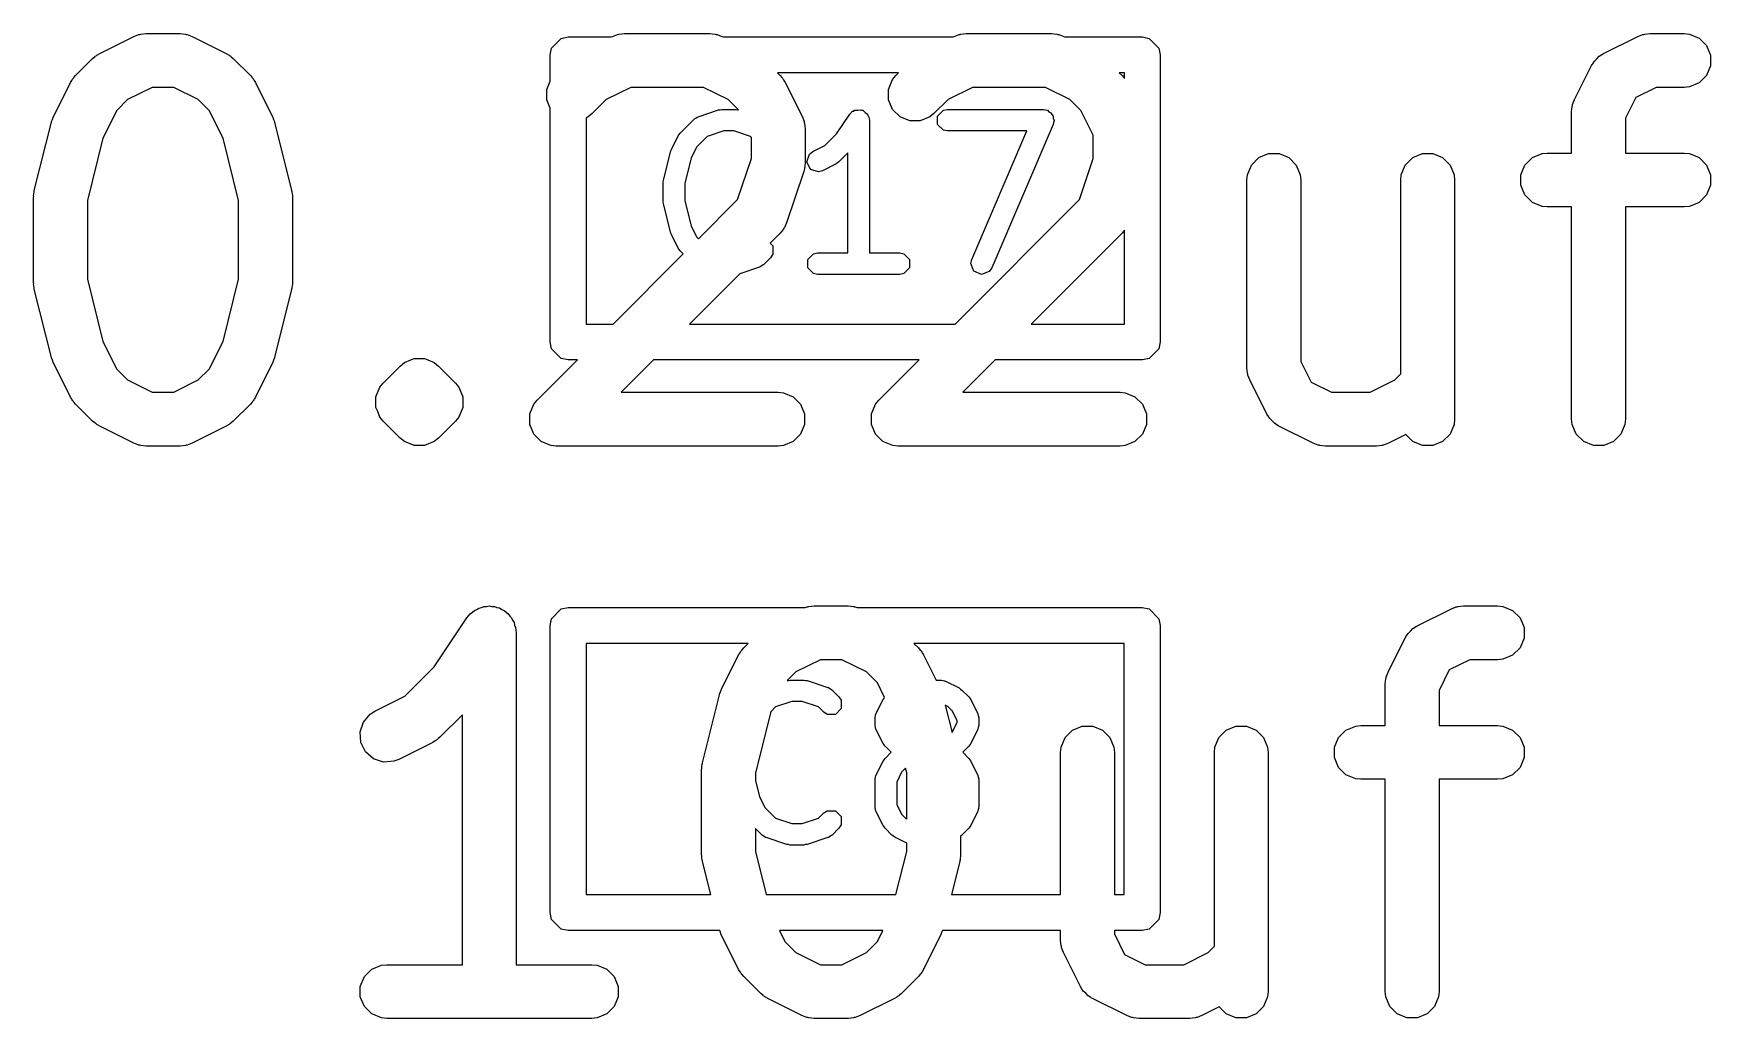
# Model space of a CAD drawing. Extents: x 2.08 to 4.63, y -4.92 to -2.81.
# Drawn here: x 3.4138 to 3.5977, y -4.3133 to -4.2052 of the extents above; entities that cross this region are included whole.
import ezdxf

# ---------------------------------------------------------------- set-up
doc = ezdxf.new("R2010")
doc.units = 0
doc.header["$MEASUREMENT"] = 0
doc.layers.add('BLACK', color=7, linetype='CONTINUOUS')

msp = doc.modelspace()

# ---------------------------------------------------------------- linework, layer by layer
at = {"layer": 'BLACK', "linetype": 'CONTINUOUS'}
for p, q in [((3.42105, -4.2074), (3.4248, -4.20552)), ((3.4248, -4.20552), (3.42534, -4.20532)), ((3.42534, -4.20532), (3.42545, -4.20531)), ((3.42545, -4.20531), (3.42555, -4.20527)), ((3.42555, -4.20527), (3.42612, -4.20521)), ((3.42612, -4.20521), (3.42987, -4.20521)), ((3.42987, -4.20521), (3.43045, -4.20527)), ((3.43045, -4.20527), (3.43055, -4.20531)), ((3.43055, -4.20531), (3.43065, -4.20532)), ((3.43065, -4.20532), (3.43119, -4.20552)), ((3.43119, -4.20552), (3.43494, -4.2074)), ((3.47047, -4.20756), (3.47062, -4.20681)), ((3.47062, -4.20681), (3.47169, -4.20574)), ((3.47169, -4.20574), (3.47244, -4.20559)), ((3.47244, -4.20559), (3.47716, -4.20559)), ((3.47716, -4.20559), (3.4773, -4.20552)), ((3.4773, -4.20552), (3.47784, -4.20532)), ((3.47784, -4.20532), (3.47794, -4.20531)), ((3.47794, -4.20531), (3.47804, -4.20527)), ((3.47804, -4.20527), (3.47862, -4.20521)), ((3.47862, -4.20521), (3.48799, -4.20521)), ((3.48799, -4.20521), (3.48857, -4.20527)), ((3.48857, -4.20527), (3.48866, -4.20531)), ((3.48866, -4.20531), (3.48877, -4.20532)), ((3.48877, -4.20532), (3.48931, -4.20552)), ((3.48931, -4.20552), (3.48945, -4.20559)), ((3.48945, -4.20559), (3.51465, -4.20559)), ((3.51465, -4.20559), (3.51479, -4.20552)), ((3.51479, -4.20552), (3.51533, -4.20532)), ((3.51533, -4.20532), (3.51544, -4.20531)), ((3.51544, -4.20531), (3.51553, -4.20527)), ((3.51553, -4.20527), (3.51611, -4.20521)), ((3.51611, -4.20521), (3.52548, -4.20521)), ((3.52548, -4.20521), (3.52606, -4.20527)), ((3.52606, -4.20527), (3.52616, -4.20531)), ((3.52616, -4.20531), (3.52626, -4.20532)), ((3.52626, -4.20532), (3.52681, -4.20552)), ((3.52681, -4.20552), (3.52694, -4.20559)), ((3.52694, -4.20559), (3.53543, -4.20559)), ((3.53543, -4.20559), (3.53619, -4.20574)), ((3.53619, -4.20574), (3.53725, -4.20681)), ((3.53725, -4.20681), (3.5374, -4.20756)), ((3.58603, -4.2074), (3.58978, -4.20552)), ((3.58978, -4.20552), (3.59032, -4.20532)), ((3.59032, -4.20532), (3.59043, -4.20531)), ((3.59043, -4.20531), (3.59053, -4.20527)), ((3.59053, -4.20527), (3.5911, -4.20521)), ((3.5911, -4.20521), (3.59485, -4.20521)), ((3.59485, -4.20521), (3.59543, -4.20527)), ((3.59543, -4.20527), (3.59649, -4.20571)), ((3.59649, -4.20571), (3.59731, -4.20652)), ((3.59731, -4.20652), (3.59775, -4.20759)), ((3.41841, -4.20983), (3.42028, -4.20795)), ((3.42028, -4.20795), (3.42051, -4.20777)), ((3.42051, -4.20777), (3.42056, -4.20771)), ((3.42056, -4.20771), (3.42065, -4.20765)), ((3.42065, -4.20765), (3.42073, -4.20758)), ((3.42073, -4.20758), (3.4208, -4.20755)), ((3.4208, -4.20755), (3.42105, -4.2074)), ((3.43494, -4.2074), (3.43519, -4.20755)), ((3.43519, -4.20755), (3.43526, -4.20758)), ((3.43526, -4.20758), (3.43534, -4.20765)), ((3.43534, -4.20765), (3.43543, -4.20771)), ((3.43543, -4.20771), (3.43548, -4.20777)), ((3.43548, -4.20777), (3.43571, -4.20795)), ((3.43571, -4.20795), (3.43758, -4.20983)), ((3.47047, -4.21043), (3.47047, -4.20756)), ((3.5374, -4.20756), (3.5374, -4.23906)), ((3.58284, -4.21247), (3.58471, -4.20872)), ((3.58471, -4.20872), (3.58477, -4.20862)), ((3.58477, -4.20862), (3.58479, -4.20858)), ((3.58479, -4.20858), (3.58484, -4.20852)), ((3.58484, -4.20852), (3.58502, -4.20823)), ((3.58502, -4.20823), (3.5853, -4.20799)), ((3.5853, -4.20799), (3.58554, -4.20771)), ((3.58554, -4.20771), (3.58583, -4.20752)), ((3.58583, -4.20752), (3.58589, -4.20747)), ((3.58589, -4.20747), (3.58594, -4.20746)), ((3.58594, -4.20746), (3.58603, -4.2074)), ((3.59775, -4.20874), (3.59731, -4.2098)), ((3.59775, -4.20759), (3.59775, -4.20874)), ((3.41598, -4.21434), (3.41786, -4.21059)), ((3.41786, -4.21059), (3.41801, -4.21035)), ((3.41801, -4.21035), (3.41804, -4.21027)), ((3.41804, -4.21027), (3.41811, -4.21019)), ((3.41811, -4.21019), (3.41817, -4.2101)), ((3.41817, -4.2101), (3.41822, -4.21005)), ((3.41822, -4.21005), (3.41841, -4.20983)), ((3.43758, -4.20983), (3.43777, -4.21005)), ((3.43777, -4.21005), (3.43783, -4.2101)), ((3.43783, -4.2101), (3.43788, -4.21019)), ((3.43788, -4.21019), (3.43795, -4.21027)), ((3.43795, -4.21027), (3.43798, -4.21035)), ((3.43798, -4.21035), (3.43814, -4.21059)), ((3.43814, -4.21059), (3.44001, -4.21434)), ((3.4701, -4.21134), (3.47047, -4.21043)), ((3.49541, -4.20953), (3.4957, -4.20983)), ((3.50869, -4.20953), (3.49541, -4.20953)), ((3.4957, -4.20983), (3.49589, -4.21005)), ((3.49589, -4.21005), (3.49595, -4.2101)), ((3.49595, -4.2101), (3.496, -4.21019)), ((3.496, -4.21019), (3.49607, -4.21027)), ((3.49607, -4.21027), (3.4961, -4.21035)), ((3.4961, -4.21035), (3.49625, -4.21059)), ((3.49625, -4.21059), (3.49813, -4.21434)), ((3.50759, -4.21134), (3.50803, -4.21027)), ((3.50803, -4.21027), (3.5084, -4.20983)), ((3.5084, -4.20983), (3.50869, -4.20953)), ((3.5329, -4.20953), (3.5332, -4.20983)), ((3.53346, -4.20953), (3.5329, -4.20953)), ((3.5332, -4.20983), (3.53338, -4.21005)), ((3.53338, -4.21005), (3.53344, -4.2101)), ((3.53344, -4.2101), (3.53346, -4.21014)), ((3.53346, -4.21014), (3.53346, -4.20953)), ((3.59649, -4.21062), (3.59543, -4.21106)), ((3.59731, -4.2098), (3.59649, -4.21062)), ((3.42412, -4.21247), (3.42292, -4.21366)), ((3.42682, -4.21112), (3.42412, -4.21247)), ((3.42917, -4.21112), (3.42682, -4.21112)), ((3.43187, -4.21247), (3.42917, -4.21112)), ((3.43307, -4.21366), (3.43187, -4.21247)), ((3.4701, -4.21249), (3.4701, -4.21134)), ((3.47662, -4.21247), (3.47508, -4.214)), ((3.47931, -4.21112), (3.47662, -4.21247)), ((3.48729, -4.21112), (3.47931, -4.21112)), ((3.48999, -4.21247), (3.48729, -4.21112)), ((3.49112, -4.21359), (3.48999, -4.21247)), ((3.50759, -4.21249), (3.50759, -4.21134)), ((3.51411, -4.21247), (3.51257, -4.214)), ((3.51681, -4.21112), (3.51411, -4.21247)), ((3.52479, -4.21112), (3.51681, -4.21112)), ((3.52749, -4.21247), (3.52479, -4.21112)), ((3.52868, -4.21366), (3.52749, -4.21247)), ((3.58263, -4.21301), (3.58284, -4.21247)), ((3.58955, -4.21224), (3.58843, -4.21449)), ((3.5918, -4.21112), (3.58955, -4.21224)), ((3.59485, -4.21112), (3.5918, -4.21112)), ((3.59543, -4.21106), (3.59485, -4.21112)), ((3.42292, -4.21366), (3.42141, -4.21669)), ((3.43458, -4.21669), (3.43307, -4.21366)), ((3.47047, -4.2134), (3.4701, -4.21249)), ((3.47047, -4.23906), (3.47047, -4.2134)), ((3.47508, -4.214), (3.47463, -4.21437)), ((3.48669, -4.21435), (3.48894, -4.2136)), ((3.48894, -4.2136), (3.48913, -4.21358)), ((3.48913, -4.21358), (3.48931, -4.21354)), ((3.48931, -4.21354), (3.49081, -4.21354)), ((3.49081, -4.21354), (3.491, -4.21358)), ((3.491, -4.21358), (3.49112, -4.21359)), ((3.50189, -4.21622), (3.50333, -4.21407)), ((3.50333, -4.21407), (3.50365, -4.21374)), ((3.50365, -4.21374), (3.50377, -4.21372)), ((3.50377, -4.21372), (3.50386, -4.21363)), ((3.50386, -4.21363), (3.5042, -4.21363)), ((3.5042, -4.21363), (3.50454, -4.21357)), ((3.50454, -4.21357), (3.50464, -4.21363)), ((3.50464, -4.21363), (3.50476, -4.21363)), ((3.50476, -4.21363), (3.50501, -4.21388)), ((3.50501, -4.21388), (3.50529, -4.21407)), ((3.50529, -4.21407), (3.50532, -4.21419)), ((3.50532, -4.21419), (3.5054, -4.21427)), ((3.5054, -4.21427), (3.50549, -4.21472)), ((3.50803, -4.21355), (3.50759, -4.21249)), ((3.50885, -4.21437), (3.50803, -4.21355)), ((3.51257, -4.214), (3.51213, -4.21437)), ((3.51297, -4.21427), (3.51361, -4.21363)), ((3.51297, -4.21518), (3.51297, -4.21427)), ((3.51361, -4.21363), (3.51406, -4.21354)), ((3.51406, -4.21354), (3.52456, -4.21354)), ((3.52456, -4.21354), (3.52457, -4.21354)), ((3.52457, -4.21354), (3.52457, -4.21354)), ((3.52457, -4.21354), (3.52459, -4.21355)), ((3.52459, -4.21355), (3.52501, -4.21363)), ((3.52501, -4.21363), (3.52518, -4.2138)), ((3.52518, -4.2138), (3.5254, -4.2139)), ((3.5254, -4.2139), (3.52549, -4.21411)), ((3.52549, -4.21411), (3.52565, -4.21427)), ((3.52565, -4.21427), (3.52565, -4.21451)), ((3.53003, -4.21636), (3.52868, -4.21366)), ((3.58252, -4.21379), (3.58258, -4.21321)), ((3.58252, -4.21833), (3.58252, -4.21379)), ((3.58258, -4.21321), (3.58262, -4.21311)), ((3.58262, -4.21311), (3.58263, -4.21301)), ((3.41388, -4.22245), (3.41576, -4.21495)), ((3.41576, -4.21495), (3.41577, -4.2149)), ((3.41577, -4.2149), (3.41578, -4.21488)), ((3.41578, -4.21488), (3.41587, -4.21464)), ((3.41587, -4.21464), (3.41595, -4.2144)), ((3.41595, -4.2144), (3.41597, -4.21438)), ((3.41597, -4.21438), (3.41598, -4.21434)), ((3.44001, -4.21434), (3.44003, -4.21438)), ((3.44003, -4.21438), (3.44004, -4.2144)), ((3.44004, -4.2144), (3.44013, -4.21464)), ((3.44013, -4.21464), (3.44022, -4.21488)), ((3.44022, -4.21488), (3.44022, -4.2149)), ((3.44022, -4.2149), (3.44024, -4.21495)), ((3.44024, -4.21495), (3.44211, -4.22245)), ((3.47463, -4.21437), (3.47441, -4.21446)), ((3.47441, -4.21446), (3.47441, -4.23709)), ((3.48462, -4.2163), (3.48473, -4.21614)), ((3.48473, -4.21614), (3.48623, -4.21464)), ((3.48623, -4.21464), (3.48628, -4.21461)), ((3.48628, -4.21461), (3.48629, -4.21458)), ((3.48629, -4.21458), (3.48645, -4.21449)), ((3.48645, -4.21449), (3.48661, -4.21438)), ((3.48661, -4.21438), (3.48664, -4.21438)), ((3.48664, -4.21438), (3.48669, -4.21435)), ((3.48951, -4.2159), (3.4877, -4.21651)), ((3.49062, -4.2159), (3.48951, -4.2159)), ((3.49243, -4.21651), (3.49062, -4.2159)), ((3.49813, -4.21434), (3.49834, -4.21488)), ((3.49834, -4.21488), (3.49834, -4.21499)), ((3.49834, -4.21499), (3.49838, -4.21509)), ((3.49838, -4.21509), (3.49844, -4.21566)), ((3.49844, -4.21566), (3.49844, -4.21941)), ((3.50549, -4.21472), (3.50549, -4.22929)), ((3.50991, -4.21481), (3.50885, -4.21437)), ((3.51106, -4.21481), (3.50991, -4.21481)), ((3.51213, -4.21437), (3.51106, -4.21481)), ((3.51361, -4.21581), (3.51297, -4.21518)), ((3.51406, -4.2159), (3.51361, -4.21581)), ((3.52277, -4.2159), (3.51406, -4.2159)), ((3.51672, -4.23001), (3.52277, -4.2159)), ((3.52564, -4.21519), (3.5189, -4.23094)), ((3.52565, -4.21518), (3.52564, -4.21519)), ((3.52565, -4.21451), (3.52574, -4.21474)), ((3.52574, -4.21474), (3.52565, -4.21516)), ((3.52565, -4.21516), (3.52565, -4.21518)), ((3.52565, -4.21518), (3.52565, -4.21518)), ((3.58843, -4.21449), (3.58843, -4.21833)), ((3.42141, -4.21669), (3.4197, -4.22353)), ((3.43629, -4.22353), (3.43458, -4.21669)), ((3.48372, -4.21807), (3.48376, -4.21795)), ((3.48376, -4.21795), (3.48451, -4.21645)), ((3.48451, -4.21645), (3.48462, -4.2163)), ((3.48653, -4.21767), (3.48593, -4.21889)), ((3.4877, -4.21651), (3.48653, -4.21767)), ((3.49254, -4.21662), (3.49243, -4.21651)), ((3.49254, -4.21893), (3.49254, -4.21662)), ((3.49928, -4.21817), (3.50061, -4.2175)), ((3.50061, -4.2175), (3.50189, -4.21622)), ((3.53003, -4.21893), (3.53003, -4.21636)), ((3.48292, -4.22119), (3.48367, -4.21819)), ((3.48367, -4.21819), (3.48372, -4.21807)), ((3.48593, -4.21889), (3.48525, -4.22162)), ((3.49103, -4.22344), (3.49254, -4.21893)), ((3.49842, -4.21978), (3.49839, -4.21988)), ((3.49844, -4.21941), (3.49841, -4.2197)), ((3.49841, -4.2197), (3.49842, -4.21978)), ((3.49863, -4.21931), (3.49892, -4.21845)), ((3.49904, -4.22012), (3.49863, -4.21931)), ((3.49892, -4.21845), (3.49928, -4.21817)), ((3.50184, -4.21953), (3.50034, -4.22028)), ((3.50199, -4.21941), (3.50184, -4.21953)), ((3.50215, -4.21931), (3.50199, -4.21941)), ((3.50313, -4.21832), (3.50215, -4.21931)), ((3.50313, -4.22929), (3.50313, -4.21832)), ((3.52853, -4.22344), (3.53003, -4.21893)), ((3.54696, -4.22071), (3.5474, -4.21965)), ((3.5474, -4.21965), (3.54822, -4.21883)), ((3.54822, -4.21883), (3.54928, -4.21839)), ((3.54928, -4.21839), (3.55043, -4.21839)), ((3.55043, -4.21839), (3.5515, -4.21883)), ((3.5515, -4.21883), (3.55231, -4.21965)), ((3.55231, -4.21965), (3.55275, -4.22071)), ((3.56383, -4.22071), (3.56427, -4.21965)), ((3.56427, -4.21965), (3.56509, -4.21883)), ((3.56509, -4.21883), (3.56615, -4.21839)), ((3.56615, -4.21839), (3.56731, -4.21839)), ((3.56731, -4.21839), (3.56837, -4.21883)), ((3.56837, -4.21883), (3.56918, -4.21965)), ((3.56918, -4.21965), (3.56963, -4.22071)), ((3.57696, -4.22071), (3.5774, -4.21965)), ((3.5774, -4.21965), (3.57821, -4.21883)), ((3.57821, -4.21883), (3.57928, -4.21839)), ((3.57928, -4.21839), (3.57985, -4.21833)), ((3.57985, -4.21833), (3.58252, -4.21833)), ((3.58843, -4.21833), (3.59485, -4.21833)), ((3.59485, -4.21833), (3.59543, -4.21839)), ((3.59543, -4.21839), (3.59649, -4.21883)), ((3.59649, -4.21883), (3.59731, -4.21965)), ((3.59731, -4.21965), (3.59775, -4.22071)), ((3.48288, -4.22147), (3.48291, -4.22133)), ((3.48288, -4.22372), (3.48288, -4.22147)), ((3.48291, -4.22133), (3.48292, -4.22119)), ((3.48525, -4.22162), (3.48525, -4.22358)), ((3.49829, -4.22035), (3.49641, -4.22597)), ((3.49835, -4.22006), (3.49829, -4.22035)), ((3.49838, -4.21999), (3.49835, -4.22006)), ((3.49839, -4.21988), (3.49838, -4.21999)), ((3.4999, -4.2204), (3.49904, -4.22012)), ((3.50034, -4.22028), (3.4999, -4.2204)), ((3.5469, -4.22129), (3.54696, -4.22071)), ((3.5469, -4.24191), (3.5469, -4.22129)), ((3.55275, -4.22071), (3.55281, -4.22129)), ((3.55281, -4.22129), (3.55281, -4.24121)), ((3.56378, -4.22129), (3.56383, -4.22071)), ((3.56378, -4.24256), (3.56378, -4.22129)), ((3.56963, -4.22071), (3.56968, -4.22129)), ((3.56968, -4.22129), (3.56968, -4.24753)), ((3.57696, -4.22186), (3.57696, -4.22071)), ((3.59775, -4.22071), (3.59775, -4.22186)), ((3.4138, -4.22302), (3.41383, -4.2228)), ((3.41381, -4.22306), (3.4138, -4.22302)), ((3.4138, -4.22316), (3.41381, -4.22306)), ((3.4138, -4.23254), (3.4138, -4.22316)), ((3.41383, -4.2228), (3.41385, -4.22259)), ((3.41385, -4.22259), (3.41387, -4.22255)), ((3.41387, -4.22255), (3.41388, -4.22245)), ((3.4197, -4.22353), (3.4197, -4.23217)), ((3.43629, -4.23217), (3.43629, -4.22353)), ((3.44211, -4.22245), (3.44212, -4.22255)), ((3.44212, -4.22255), (3.44214, -4.22259)), ((3.44214, -4.22259), (3.44216, -4.2228)), ((3.44216, -4.2228), (3.44219, -4.22302)), ((3.44219, -4.22302), (3.44219, -4.22306)), ((3.44219, -4.22306), (3.4422, -4.22316)), ((3.4422, -4.22316), (3.4422, -4.23254)), ((3.48674, -4.22773), (3.49103, -4.22344)), ((3.51488, -4.23709), (3.52853, -4.22344)), ((3.5774, -4.22293), (3.57696, -4.22186)), ((3.57821, -4.22374), (3.5774, -4.22293)), ((3.59731, -4.22293), (3.59649, -4.22374)), ((3.59775, -4.22186), (3.59731, -4.22293)), ((3.48291, -4.22386), (3.48288, -4.22372)), ((3.48292, -4.22401), (3.48291, -4.22386)), ((3.48367, -4.22701), (3.48292, -4.22401)), ((3.48525, -4.22358), (3.48593, -4.22631)), ((3.57928, -4.22418), (3.57821, -4.22374)), ((3.57985, -4.22424), (3.57928, -4.22418)), ((3.58252, -4.22424), (3.57985, -4.22424)), ((3.58252, -4.24753), (3.58252, -4.22424)), ((3.59485, -4.22424), (3.58843, -4.22424)), ((3.58843, -4.22424), (3.58843, -4.24753)), ((3.59543, -4.22418), (3.59485, -4.22424)), ((3.59649, -4.22374), (3.59543, -4.22418)), ((3.48372, -4.22713), (3.48367, -4.22701)), ((3.48376, -4.22725), (3.48372, -4.22713)), ((3.48593, -4.22631), (3.48653, -4.22752)), ((3.4957, -4.22712), (3.49461, -4.22822)), ((3.49607, -4.22668), (3.4957, -4.22712)), ((3.49611, -4.22658), (3.49607, -4.22668)), ((3.49618, -4.2265), (3.49611, -4.22658)), ((3.49641, -4.22597), (3.49618, -4.2265)), ((3.5332, -4.22712), (3.52323, -4.23709)), ((3.53346, -4.2268), (3.5332, -4.22712)), ((3.53346, -4.23709), (3.53346, -4.2268)), ((3.48451, -4.22875), (3.48376, -4.22725)), ((3.48462, -4.2289), (3.48451, -4.22875)), ((3.48473, -4.22906), (3.48462, -4.2289)), ((3.48653, -4.22752), (3.48674, -4.22773)), ((3.49461, -4.22822), (3.4949, -4.22852)), ((3.4949, -4.22852), (3.4949, -4.22942)), ((3.47739, -4.23709), (3.48507, -4.2294)), ((3.48507, -4.2294), (3.48473, -4.22906)), ((3.49344, -4.23084), (3.49126, -4.23157)), ((3.49349, -4.23081), (3.49344, -4.23084)), ((3.49352, -4.23081), (3.49349, -4.23081)), ((3.49367, -4.23071), (3.49352, -4.23081)), ((3.49384, -4.23061), (3.49367, -4.23071)), ((3.49385, -4.23059), (3.49384, -4.23061)), ((3.4939, -4.23056), (3.49385, -4.23059)), ((3.49465, -4.22981), (3.4939, -4.23056)), ((3.4949, -4.22942), (3.49465, -4.22981)), ((3.49872, -4.23002), (3.49936, -4.22938)), ((3.49872, -4.23092), (3.49872, -4.23002)), ((3.49936, -4.22938), (3.49981, -4.22929)), ((3.49981, -4.22929), (3.50313, -4.22929)), ((3.50549, -4.22929), (3.50881, -4.22929)), ((3.50881, -4.22929), (3.50926, -4.22938)), ((3.50926, -4.22938), (3.5099, -4.23002)), ((3.5099, -4.23002), (3.5099, -4.23092)), ((3.51663, -4.23046), (3.51672, -4.23001)), ((3.51696, -4.2313), (3.51663, -4.23046)), ((3.41381, -4.23264), (3.4138, -4.23254)), ((3.4138, -4.23268), (3.41381, -4.23264)), ((3.41383, -4.23289), (3.4138, -4.23268)), ((3.4197, -4.23217), (3.42141, -4.239)), ((3.43458, -4.239), (3.43629, -4.23217)), ((3.44219, -4.23268), (3.44216, -4.23289)), ((3.4422, -4.23254), (3.44219, -4.23264)), ((3.44219, -4.23264), (3.44219, -4.23268)), ((3.49126, -4.23157), (3.48574, -4.23709)), ((3.49936, -4.23156), (3.49872, -4.23092)), ((3.49981, -4.23165), (3.49936, -4.23156)), ((3.50881, -4.23165), (3.49981, -4.23165)), ((3.50926, -4.23156), (3.50881, -4.23165)), ((3.5099, -4.23092), (3.50926, -4.23156)), ((3.5178, -4.23165), (3.51696, -4.2313)), ((3.51864, -4.23132), (3.5178, -4.23165)), ((3.5189, -4.23094), (3.51864, -4.23132)), ((3.41385, -4.23311), (3.41383, -4.23289)), ((3.41387, -4.23315), (3.41385, -4.23311)), ((3.41388, -4.23325), (3.41387, -4.23315)), ((3.41576, -4.24075), (3.41388, -4.23325)), ((3.44211, -4.23325), (3.44024, -4.24075)), ((3.44212, -4.23315), (3.44211, -4.23325)), ((3.44214, -4.23311), (3.44212, -4.23315)), ((3.44216, -4.23289), (3.44214, -4.23311)), ((3.47441, -4.23709), (3.47739, -4.23709)), ((3.48574, -4.23709), (3.51488, -4.23709)), ((3.52323, -4.23709), (3.53346, -4.23709)), ((3.42141, -4.239), (3.42292, -4.24204)), ((3.43307, -4.24204), (3.43458, -4.239)), ((3.47062, -4.23981), (3.47047, -4.23906)), ((3.47169, -4.24088), (3.47062, -4.23981)), ((3.53725, -4.23981), (3.53619, -4.24088)), ((3.5374, -4.23906), (3.53725, -4.23981)), ((3.41577, -4.24079), (3.41576, -4.24075)), ((3.41578, -4.24081), (3.41577, -4.24079)), ((3.41587, -4.24105), (3.41578, -4.24081)), ((3.41595, -4.2413), (3.41587, -4.24105)), ((3.41597, -4.24131), (3.41595, -4.2413)), ((3.41598, -4.24136), (3.41597, -4.24131)), ((3.41786, -4.24511), (3.41598, -4.24136)), ((3.44001, -4.24136), (3.43814, -4.24511)), ((3.44003, -4.24131), (3.44001, -4.24136)), ((3.44004, -4.2413), (3.44003, -4.24131)), ((3.44013, -4.24105), (3.44004, -4.2413)), ((3.44022, -4.24081), (3.44013, -4.24105)), ((3.44024, -4.24075), (3.44022, -4.24079)), ((3.44022, -4.24079), (3.44022, -4.24081)), ((3.45216, -4.24357), (3.45403, -4.2417)), ((3.45403, -4.2417), (3.45448, -4.24133)), ((3.45448, -4.24133), (3.4552, -4.24103)), ((3.45448, -4.24133), (3.45448, -4.24133)), ((3.4552, -4.24103), (3.45554, -4.24089)), ((3.45554, -4.24089), (3.45669, -4.24089)), ((3.45669, -4.24089), (3.45669, -4.24089)), ((3.45669, -4.24089), (3.45704, -4.24103)), ((3.45704, -4.24103), (3.45776, -4.24133)), ((3.45776, -4.24133), (3.45776, -4.24133)), ((3.45776, -4.24133), (3.45821, -4.2417)), ((3.45821, -4.2417), (3.46008, -4.24357)), ((3.46903, -4.24545), (3.47345, -4.24103)), ((3.47244, -4.24103), (3.47169, -4.24088)), ((3.47345, -4.24103), (3.47244, -4.24103)), ((3.4818, -4.24103), (3.47825, -4.24458)), ((3.51094, -4.24103), (3.4818, -4.24103)), ((3.50652, -4.24545), (3.51094, -4.24103)), ((3.5193, -4.24103), (3.51574, -4.24458)), ((3.53543, -4.24103), (3.5193, -4.24103)), ((3.53619, -4.24088), (3.53543, -4.24103)), ((3.54696, -4.24249), (3.5469, -4.24191)), ((3.55281, -4.24121), (3.55393, -4.24346)), ((3.42292, -4.24204), (3.42412, -4.24323)), ((3.42412, -4.24323), (3.42682, -4.24458)), ((3.42917, -4.24458), (3.43187, -4.24323)), ((3.43187, -4.24323), (3.43307, -4.24204)), ((3.45179, -4.24402), (3.45216, -4.24357)), ((3.46008, -4.24357), (3.46045, -4.24402)), ((3.547, -4.24258), (3.54696, -4.24249)), ((3.54701, -4.24269), (3.547, -4.24258)), ((3.54722, -4.24323), (3.54701, -4.24269)), ((3.54909, -4.24698), (3.54722, -4.24323)), ((3.55393, -4.24346), (3.55618, -4.24458)), ((3.56041, -4.24458), (3.56311, -4.24323)), ((3.56311, -4.24323), (3.56378, -4.24256)), ((3.41801, -4.24535), (3.41786, -4.24511)), ((3.41804, -4.24542), (3.41801, -4.24535)), ((3.41811, -4.24551), (3.41804, -4.24542)), ((3.41817, -4.24559), (3.41811, -4.24551)), ((3.41822, -4.24565), (3.41817, -4.24559)), ((3.42682, -4.24458), (3.42917, -4.24458)), ((3.43783, -4.24559), (3.43777, -4.24565)), ((3.43788, -4.24551), (3.43783, -4.24559)), ((3.43795, -4.24542), (3.43788, -4.24551)), ((3.43798, -4.24535), (3.43795, -4.24542)), ((3.43814, -4.24511), (3.43798, -4.24535)), ((3.45135, -4.24508), (3.45179, -4.24402)), ((3.45135, -4.24624), (3.45135, -4.24508)), ((3.46045, -4.24402), (3.46089, -4.24508)), ((3.46089, -4.24508), (3.46089, -4.24508)), ((3.46089, -4.24508), (3.46089, -4.24624)), ((3.46866, -4.24589), (3.46903, -4.24545)), ((3.47825, -4.24458), (3.49549, -4.24458)), ((3.49549, -4.24458), (3.49606, -4.24464)), ((3.49606, -4.24464), (3.49713, -4.24508)), ((3.49713, -4.24508), (3.49794, -4.24589)), ((3.50616, -4.24589), (3.50652, -4.24545)), ((3.51574, -4.24458), (3.53298, -4.24458)), ((3.53298, -4.24458), (3.53356, -4.24464)), ((3.53356, -4.24464), (3.53462, -4.24508)), ((3.53462, -4.24508), (3.53544, -4.24589)), ((3.55618, -4.24458), (3.56041, -4.24458)), ((3.41841, -4.24587), (3.41822, -4.24565)), ((3.42028, -4.24775), (3.41841, -4.24587)), ((3.43758, -4.24587), (3.43571, -4.24775)), ((3.43777, -4.24565), (3.43758, -4.24587)), ((3.45155, -4.24671), (3.45135, -4.24624)), ((3.45179, -4.2473), (3.45155, -4.24671)), ((3.45216, -4.24775), (3.45179, -4.2473)), ((3.46045, -4.2473), (3.46008, -4.24775)), ((3.46089, -4.24624), (3.46045, -4.2473)), ((3.46822, -4.24696), (3.46866, -4.24589)), ((3.46822, -4.24811), (3.46822, -4.24696)), ((3.49794, -4.24589), (3.49838, -4.24696)), ((3.49838, -4.24696), (3.49838, -4.24811)), ((3.50572, -4.24696), (3.50616, -4.24589)), ((3.50572, -4.24811), (3.50572, -4.24696)), ((3.53544, -4.24589), (3.53588, -4.24696)), ((3.53588, -4.24696), (3.53588, -4.24811)), ((3.54915, -4.24708), (3.54909, -4.24698)), ((3.54917, -4.24712), (3.54915, -4.24708)), ((3.54922, -4.24718), (3.54917, -4.24712)), ((3.5494, -4.24747), (3.54922, -4.24718)), ((3.42051, -4.24793), (3.42028, -4.24775)), ((3.42056, -4.24799), (3.42051, -4.24793)), ((3.42065, -4.24805), (3.42056, -4.24799)), ((3.42073, -4.24811), (3.42065, -4.24805)), ((3.4208, -4.24814), (3.42073, -4.24811)), ((3.42105, -4.2483), (3.4208, -4.24814)), ((3.4248, -4.25018), (3.42105, -4.2483)), ((3.43494, -4.2483), (3.43119, -4.25018)), ((3.43519, -4.24814), (3.43494, -4.2483)), ((3.43526, -4.24811), (3.43519, -4.24814)), ((3.43534, -4.24805), (3.43526, -4.24811)), ((3.43543, -4.24799), (3.43534, -4.24805)), ((3.43548, -4.24793), (3.43543, -4.24799)), ((3.43571, -4.24775), (3.43548, -4.24793)), ((3.45403, -4.24962), (3.45216, -4.24775)), ((3.46008, -4.24775), (3.45821, -4.24962)), ((3.46866, -4.24917), (3.46822, -4.24811)), ((3.46948, -4.24999), (3.46866, -4.24917)), ((3.49794, -4.24917), (3.49713, -4.24999)), ((3.49838, -4.24811), (3.49794, -4.24917)), ((3.50616, -4.24917), (3.50572, -4.24811)), ((3.50697, -4.24999), (3.50616, -4.24917)), ((3.53544, -4.24917), (3.53462, -4.24999)), ((3.53588, -4.24811), (3.53544, -4.24917)), ((3.54968, -4.24771), (3.5494, -4.24747)), ((3.54992, -4.24799), (3.54968, -4.24771)), ((3.55021, -4.24818), (3.54992, -4.24799)), ((3.55027, -4.24822), (3.55021, -4.24818)), ((3.55031, -4.24824), (3.55027, -4.24822)), ((3.55041, -4.2483), (3.55031, -4.24824)), ((3.55416, -4.25018), (3.55041, -4.2483)), ((3.56433, -4.24923), (3.56243, -4.25018)), ((3.56509, -4.24999), (3.56433, -4.24923)), ((3.56918, -4.24917), (3.56837, -4.24999)), ((3.56963, -4.24811), (3.56918, -4.24917)), ((3.56968, -4.24753), (3.56963, -4.24811)), ((3.58258, -4.24811), (3.58252, -4.24753)), ((3.58302, -4.24917), (3.58258, -4.24811)), ((3.58384, -4.24999), (3.58302, -4.24917)), ((3.58793, -4.24917), (3.58712, -4.24999)), ((3.58837, -4.24811), (3.58793, -4.24917)), ((3.58843, -4.24753), (3.58837, -4.24811)), ((3.42534, -4.25038), (3.4248, -4.25018)), ((3.42545, -4.25039), (3.42534, -4.25038)), ((3.42555, -4.25043), (3.42545, -4.25039)), ((3.42612, -4.25049), (3.42555, -4.25043)), ((3.42987, -4.25049), (3.42612, -4.25049)), ((3.43045, -4.25043), (3.42987, -4.25049)), ((3.43055, -4.25039), (3.43045, -4.25043)), ((3.43065, -4.25038), (3.43055, -4.25039)), ((3.43119, -4.25018), (3.43065, -4.25038)), ((3.45448, -4.24999), (3.45403, -4.24962)), ((3.45554, -4.25043), (3.45448, -4.24999)), ((3.45669, -4.25043), (3.45554, -4.25043)), ((3.45554, -4.25043), (3.45554, -4.25043)), ((3.45776, -4.24999), (3.45669, -4.25043)), ((3.45669, -4.25043), (3.45669, -4.25043)), ((3.45821, -4.24962), (3.45776, -4.24999)), ((3.47054, -4.25043), (3.46948, -4.24999)), ((3.47112, -4.25049), (3.47054, -4.25043)), ((3.49549, -4.25049), (3.47112, -4.25049)), ((3.49606, -4.25043), (3.49549, -4.25049)), ((3.49713, -4.24999), (3.49606, -4.25043)), ((3.50804, -4.25043), (3.50697, -4.24999)), ((3.50861, -4.25049), (3.50804, -4.25043)), ((3.53298, -4.25049), (3.50861, -4.25049)), ((3.53356, -4.25043), (3.53298, -4.25049)), ((3.53462, -4.24999), (3.53356, -4.25043)), ((3.5547, -4.25038), (3.55416, -4.25018)), ((3.55481, -4.25039), (3.5547, -4.25038)), ((3.5549, -4.25043), (3.55481, -4.25039)), ((3.55548, -4.25049), (3.5549, -4.25043)), ((3.56111, -4.25049), (3.55548, -4.25049)), ((3.56168, -4.25043), (3.56111, -4.25049)), ((3.56178, -4.25039), (3.56168, -4.25043)), ((3.56189, -4.25038), (3.56178, -4.25039)), ((3.56243, -4.25018), (3.56189, -4.25038)), ((3.56615, -4.25043), (3.56509, -4.24999)), ((3.56731, -4.25043), (3.56615, -4.25043)), ((3.56837, -4.24999), (3.56731, -4.25043)), ((3.5849, -4.25043), (3.58384, -4.24999)), ((3.58605, -4.25043), (3.5849, -4.25043)), ((3.58712, -4.24999), (3.58605, -4.25043)), ((3.45774, -4.27473), (3.46133, -4.26934)), ((3.46133, -4.26934), (3.46133, -4.26934)), ((3.46133, -4.26934), (3.46133, -4.26934)), ((3.46133, -4.26934), (3.46134, -4.26934)), ((3.46134, -4.26934), (3.4617, -4.2689)), ((3.4617, -4.2689), (3.46194, -4.26873)), ((3.46194, -4.26873), (3.46215, -4.26853)), ((3.46215, -4.26853), (3.46242, -4.26842)), ((3.46242, -4.26842), (3.46266, -4.26826)), ((3.46266, -4.26826), (3.46294, -4.2682)), ((3.46294, -4.2682), (3.46321, -4.26809)), ((3.46321, -4.26809), (3.4635, -4.26809)), ((3.4635, -4.26809), (3.46379, -4.26803)), ((3.46379, -4.26803), (3.46407, -4.26809)), ((3.46407, -4.26809), (3.46436, -4.26809)), ((3.46436, -4.26809), (3.46463, -4.2682)), ((3.46463, -4.2682), (3.46492, -4.26825)), ((3.46492, -4.26825), (3.46516, -4.26842)), ((3.46516, -4.26842), (3.46543, -4.26853)), ((3.46543, -4.26853), (3.46563, -4.26873)), ((3.46563, -4.26873), (3.46587, -4.26889)), ((3.46587, -4.26889), (3.46604, -4.26914)), ((3.46604, -4.26914), (3.46624, -4.26934)), ((3.46624, -4.26934), (3.46635, -4.26961)), ((3.47046, -4.27018), (3.47061, -4.26943)), ((3.47061, -4.26943), (3.47168, -4.26836)), ((3.47168, -4.26836), (3.47243, -4.26821)), ((3.47243, -4.26821), (3.49843, -4.26821)), ((3.49843, -4.26821), (3.49863, -4.26813)), ((3.49863, -4.26813), (3.49874, -4.26813)), ((3.49874, -4.26813), (3.49883, -4.26809)), ((3.49883, -4.26809), (3.49941, -4.26803)), ((3.49941, -4.26803), (3.50316, -4.26803)), ((3.50316, -4.26803), (3.50374, -4.26809)), ((3.50374, -4.26809), (3.50383, -4.26813)), ((3.50383, -4.26813), (3.50394, -4.26813)), ((3.50394, -4.26813), (3.50414, -4.26821)), ((3.50414, -4.26821), (3.53542, -4.26821)), ((3.53542, -4.26821), (3.53617, -4.26836)), ((3.53617, -4.26836), (3.53724, -4.26943)), ((3.53724, -4.26943), (3.53739, -4.27018)), ((3.56558, -4.27022), (3.56933, -4.26834)), ((3.56933, -4.26834), (3.56987, -4.26813)), ((3.56987, -4.26813), (3.56998, -4.26813)), ((3.56998, -4.26813), (3.57007, -4.26809)), ((3.57007, -4.26809), (3.57065, -4.26803)), ((3.57065, -4.26803), (3.5744, -4.26803)), ((3.5744, -4.26803), (3.57498, -4.26809)), ((3.57498, -4.26809), (3.57604, -4.26853)), ((3.57604, -4.26853), (3.57686, -4.26934)), ((3.57686, -4.26934), (3.5773, -4.27041)), ((3.46635, -4.26961), (3.46652, -4.26985)), ((3.46652, -4.26985), (3.46657, -4.27014)), ((3.46657, -4.27014), (3.46668, -4.27041)), ((3.46668, -4.27041), (3.46674, -4.27098)), ((3.46674, -4.27098), (3.46674, -4.27098)), ((3.46674, -4.27098), (3.46674, -4.27098)), ((3.46674, -4.27098), (3.46674, -4.27098)), ((3.46674, -4.27098), (3.46674, -4.3074)), ((3.47046, -4.30168), (3.47046, -4.27018)), ((3.53739, -4.27018), (3.53739, -4.30168)), ((3.56434, -4.27139), (3.56438, -4.27134)), ((3.56438, -4.27134), (3.56457, -4.27105)), ((3.56457, -4.27105), (3.56485, -4.2708)), ((3.56485, -4.2708), (3.56509, -4.27052)), ((3.56509, -4.27052), (3.56538, -4.27034)), ((3.56538, -4.27034), (3.56544, -4.27029)), ((3.56544, -4.27029), (3.56548, -4.27028)), ((3.56548, -4.27028), (3.56558, -4.27022)), ((3.5773, -4.27041), (3.5773, -4.27156)), ((3.4744, -4.27215), (3.4744, -4.29971)), ((3.49219, -4.27215), (3.4744, -4.27215)), ((3.49114, -4.27341), (3.4913, -4.27316)), ((3.4913, -4.27316), (3.49133, -4.27309)), ((3.49133, -4.27309), (3.4914, -4.27301)), ((3.4914, -4.27301), (3.49145, -4.27292)), ((3.49145, -4.27292), (3.49151, -4.27287)), ((3.49151, -4.27287), (3.4917, -4.27264)), ((3.4917, -4.27264), (3.49219, -4.27215)), ((3.51037, -4.27215), (3.51087, -4.27264)), ((3.53345, -4.27215), (3.51037, -4.27215)), ((3.51087, -4.27264), (3.51106, -4.27287)), ((3.51106, -4.27287), (3.51112, -4.27292)), ((3.51112, -4.27292), (3.51117, -4.27301)), ((3.51117, -4.27301), (3.51124, -4.27309)), ((3.51124, -4.27309), (3.51127, -4.27316)), ((3.51127, -4.27316), (3.51142, -4.27341)), ((3.53345, -4.29971), (3.53345, -4.27215)), ((3.56239, -4.27529), (3.56426, -4.27154)), ((3.56426, -4.27154), (3.56432, -4.27144)), ((3.56432, -4.27144), (3.56434, -4.27139)), ((3.57686, -4.27262), (3.57604, -4.27344)), ((3.5773, -4.27156), (3.57686, -4.27262)), ((3.45454, -4.27793), (3.45774, -4.27473)), ((3.48927, -4.27716), (3.49114, -4.27341)), ((3.50011, -4.27394), (3.49741, -4.27528)), ((3.50246, -4.27394), (3.50011, -4.27394)), ((3.50516, -4.27528), (3.50246, -4.27394)), ((3.51142, -4.27341), (3.5128, -4.27616)), ((3.57135, -4.27394), (3.5691, -4.27506)), ((3.5744, -4.27394), (3.57135, -4.27394)), ((3.57498, -4.27388), (3.5744, -4.27394)), ((3.57604, -4.27344), (3.57498, -4.27388)), ((3.49741, -4.27528), (3.49648, -4.27621)), ((3.49648, -4.27621), (3.49661, -4.2762)), ((3.49661, -4.2762), (3.4968, -4.27616)), ((3.4968, -4.27616), (3.4983, -4.27616)), ((3.4983, -4.27616), (3.49849, -4.2762)), ((3.49849, -4.2762), (3.49867, -4.27622)), ((3.49867, -4.27622), (3.50092, -4.27697)), ((3.50636, -4.27648), (3.50516, -4.27528)), ((3.50716, -4.27809), (3.50636, -4.27648)), ((3.5128, -4.27616), (3.5133, -4.27616)), ((3.5133, -4.27616), (3.51336, -4.27617)), ((3.51336, -4.27617), (3.51338, -4.27616)), ((3.51338, -4.27616), (3.51357, -4.27621)), ((3.51357, -4.27621), (3.51375, -4.27625)), ((3.51375, -4.27625), (3.51377, -4.27627)), ((3.51377, -4.27627), (3.51383, -4.27629)), ((3.51383, -4.27629), (3.51533, -4.27703)), ((3.56207, -4.27661), (3.56213, -4.27603)), ((3.56207, -4.28115), (3.56207, -4.27661)), ((3.56213, -4.27603), (3.56217, -4.27593)), ((3.56217, -4.27593), (3.56218, -4.27583)), ((3.56218, -4.27583), (3.56239, -4.27529)), ((3.5691, -4.27506), (3.56798, -4.2773)), ((3.45122, -4.27959), (3.45454, -4.27793)), ((3.48717, -4.28526), (3.48905, -4.27777)), ((3.48905, -4.27777), (3.48906, -4.27772)), ((3.48906, -4.2777), (3.48915, -4.27746)), ((3.48906, -4.27772), (3.48906, -4.2777)), ((3.48915, -4.27746), (3.48924, -4.27722)), ((3.48924, -4.27722), (3.48925, -4.2772)), ((3.48925, -4.2772), (3.48927, -4.27716)), ((3.49699, -4.27852), (3.49519, -4.27912)), ((3.49811, -4.27852), (3.49699, -4.27852)), ((3.49991, -4.27912), (3.49811, -4.27852)), ((3.50092, -4.27697), (3.50098, -4.277)), ((3.50098, -4.277), (3.501, -4.277)), ((3.501, -4.277), (3.50116, -4.27711)), ((3.50116, -4.27711), (3.50132, -4.2772)), ((3.50132, -4.2772), (3.50134, -4.27722)), ((3.50134, -4.27722), (3.50139, -4.27726)), ((3.50139, -4.27726), (3.50214, -4.27801)), ((3.50214, -4.27801), (3.50239, -4.27839)), ((3.50239, -4.27839), (3.50239, -4.27929)), ((3.50624, -4.27981), (3.50699, -4.27831)), ((3.50699, -4.27831), (3.50711, -4.27816)), ((3.50711, -4.27816), (3.50716, -4.27809)), ((3.51533, -4.27703), (3.51548, -4.27715)), ((3.51548, -4.27715), (3.51563, -4.27726)), ((3.51563, -4.27726), (3.51638, -4.27801)), ((3.51638, -4.27801), (3.51649, -4.27816)), ((3.51649, -4.27816), (3.5166, -4.27831)), ((3.5166, -4.27831), (3.51735, -4.27981)), ((3.56798, -4.2773), (3.56798, -4.28115)), ((3.44998, -4.28077), (3.45073, -4.2799)), ((3.45073, -4.2799), (3.45122, -4.27959)), ((3.46084, -4.27999), (3.45838, -4.28244)), ((3.46084, -4.3074), (3.46084, -4.27999)), ((3.49466, -4.27965), (3.49299, -4.28634)), ((3.49519, -4.27912), (3.49466, -4.27965)), ((3.50047, -4.27968), (3.49991, -4.27912)), ((3.50085, -4.27993), (3.50047, -4.27968)), ((3.50175, -4.27993), (3.50085, -4.27993)), ((3.50239, -4.27929), (3.50175, -4.27993)), ((3.50612, -4.28026), (3.50617, -4.28007)), ((3.50613, -4.28028), (3.50612, -4.28026)), ((3.50612, -4.28034), (3.50613, -4.28028)), ((3.50612, -4.28109), (3.50612, -4.28034)), ((3.50617, -4.28007), (3.50621, -4.27989)), ((3.50621, -4.27989), (3.50623, -4.27987)), ((3.50623, -4.27987), (3.50624, -4.27981)), ((3.5141, -4.27906), (3.51381, -4.27892)), ((3.51381, -4.27892), (3.51456, -4.28191)), ((3.51458, -4.27954), (3.5141, -4.27906)), ((3.51512, -4.28062), (3.51458, -4.27954)), ((3.51735, -4.27981), (3.51737, -4.27987)), ((3.51737, -4.27987), (3.51739, -4.27989)), ((3.51739, -4.27989), (3.51743, -4.28007)), ((3.51743, -4.28007), (3.51748, -4.28026)), ((3.51748, -4.28026), (3.51747, -4.28028)), ((3.51747, -4.28028), (3.51748, -4.28034)), ((3.51748, -4.28034), (3.51748, -4.28109)), ((3.44961, -4.28186), (3.44998, -4.28077)), ((3.44969, -4.28301), (3.44961, -4.28186)), ((3.50613, -4.28115), (3.50612, -4.28109)), ((3.50612, -4.28117), (3.50613, -4.28115)), ((3.50617, -4.28136), (3.50612, -4.28117)), ((3.50621, -4.28154), (3.50617, -4.28136)), ((3.50623, -4.28156), (3.50621, -4.28154)), ((3.50624, -4.28162), (3.50623, -4.28156)), ((3.50699, -4.28312), (3.50624, -4.28162)), ((3.51456, -4.28191), (3.51458, -4.28189)), ((3.51458, -4.28189), (3.51512, -4.28081)), ((3.51512, -4.28081), (3.51512, -4.28062)), ((3.51735, -4.28162), (3.5166, -4.28312)), ((3.51737, -4.28156), (3.51735, -4.28162)), ((3.51739, -4.28154), (3.51737, -4.28156)), ((3.51743, -4.28136), (3.51739, -4.28154)), ((3.51748, -4.28117), (3.51743, -4.28136)), ((3.51748, -4.28109), (3.51747, -4.28115)), ((3.51747, -4.28115), (3.51748, -4.28117)), ((3.52695, -4.28247), (3.52777, -4.28165)), ((3.52777, -4.28165), (3.52883, -4.28121)), ((3.52883, -4.28121), (3.52998, -4.28121)), ((3.52998, -4.28121), (3.53105, -4.28165)), ((3.53105, -4.28165), (3.53186, -4.28247)), ((3.54382, -4.28247), (3.54464, -4.28165)), ((3.54464, -4.28165), (3.5457, -4.28121)), ((3.5457, -4.28121), (3.54685, -4.28121)), ((3.54685, -4.28121), (3.54792, -4.28165)), ((3.54792, -4.28165), (3.54873, -4.28247)), ((3.55695, -4.28247), (3.55776, -4.28165)), ((3.55776, -4.28165), (3.55883, -4.28121)), ((3.55883, -4.28121), (3.5594, -4.28115)), ((3.5594, -4.28115), (3.56207, -4.28115)), ((3.56798, -4.28115), (3.5744, -4.28115)), ((3.5744, -4.28115), (3.57498, -4.28121)), ((3.57498, -4.28121), (3.57604, -4.28165)), ((3.57604, -4.28165), (3.57686, -4.28247)), ((3.45021, -4.28404), (3.44969, -4.28301)), ((3.45108, -4.2848), (3.45021, -4.28404)), ((3.45761, -4.283), (3.45386, -4.28487)), ((3.45786, -4.28284), (3.45761, -4.283)), ((3.45793, -4.28281), (3.45786, -4.28284)), ((3.45801, -4.28274), (3.45793, -4.28281)), ((3.4581, -4.28269), (3.45801, -4.28274)), ((3.45815, -4.28263), (3.4581, -4.28269)), ((3.45838, -4.28244), (3.45815, -4.28263)), ((3.50711, -4.28327), (3.50699, -4.28312)), ((3.50721, -4.28343), (3.50711, -4.28327)), ((3.50788, -4.28409), (3.50721, -4.28343)), ((3.50721, -4.28476), (3.50788, -4.28409)), ((3.51638, -4.28343), (3.51572, -4.28409)), ((3.51572, -4.28409), (3.51638, -4.28476)), ((3.51649, -4.28327), (3.51638, -4.28343)), ((3.5166, -4.28312), (3.51649, -4.28327)), ((3.52645, -4.28411), (3.52651, -4.28353)), ((3.52645, -4.29971), (3.52645, -4.28411)), ((3.52651, -4.28353), (3.52695, -4.28247)), ((3.53186, -4.28247), (3.5323, -4.28353)), ((3.5323, -4.28353), (3.53236, -4.28411)), ((3.53236, -4.28411), (3.53236, -4.29971)), ((3.54333, -4.28411), (3.54338, -4.28353)), ((3.54333, -4.30538), (3.54333, -4.28411)), ((3.54338, -4.28353), (3.54382, -4.28247)), ((3.54873, -4.28247), (3.54917, -4.28353)), ((3.54917, -4.28353), (3.54923, -4.28411)), ((3.54923, -4.28411), (3.54923, -4.31035)), ((3.55651, -4.28353), (3.55695, -4.28247)), ((3.55651, -4.28468), (3.55651, -4.28353)), ((3.57686, -4.28247), (3.5773, -4.28353)), ((3.5773, -4.28353), (3.5773, -4.28468)), ((3.45217, -4.28516), (3.45108, -4.2848)), ((3.45332, -4.28508), (3.45217, -4.28516)), ((3.45386, -4.28487), (3.45332, -4.28508)), ((3.48708, -4.28598), (3.48709, -4.28588)), ((3.48708, -4.29535), (3.48708, -4.28598)), ((3.48709, -4.28584), (3.48712, -4.28562)), ((3.48709, -4.28588), (3.48709, -4.28584)), ((3.48712, -4.28562), (3.48714, -4.2854)), ((3.48714, -4.2854), (3.48716, -4.28536)), ((3.48716, -4.28536), (3.48717, -4.28526)), ((3.50624, -4.28656), (3.50699, -4.28506)), ((3.50699, -4.28506), (3.50711, -4.28491)), ((3.50711, -4.28491), (3.50721, -4.28476)), ((3.50946, -4.28585), (3.50902, -4.28629)), ((3.50958, -4.28634), (3.50946, -4.28585)), ((3.51638, -4.28476), (3.51649, -4.28491)), ((3.51649, -4.28491), (3.5166, -4.28506)), ((3.5166, -4.28506), (3.51735, -4.28656)), ((3.55695, -4.28575), (3.55651, -4.28468)), ((3.55776, -4.28656), (3.55695, -4.28575)), ((3.57686, -4.28575), (3.57604, -4.28656)), ((3.5773, -4.28468), (3.57686, -4.28575)), ((3.49299, -4.28634), (3.49299, -4.28722)), ((3.49299, -4.28722), (3.49342, -4.28893)), ((3.50612, -4.28701), (3.50617, -4.28682)), ((3.50613, -4.28703), (3.50612, -4.28701)), ((3.50612, -4.28709), (3.50613, -4.28703)), ((3.50612, -4.29009), (3.50612, -4.28709)), ((3.50617, -4.28682), (3.50621, -4.28664)), ((3.50621, -4.28664), (3.50623, -4.28662)), ((3.50623, -4.28662), (3.50624, -4.28656)), ((3.50902, -4.28629), (3.50848, -4.28737)), ((3.50848, -4.28737), (3.50848, -4.28981)), ((3.50958, -4.29141), (3.50958, -4.28634)), ((3.51735, -4.28656), (3.51737, -4.28662)), ((3.51737, -4.28662), (3.51739, -4.28664)), ((3.51739, -4.28664), (3.51743, -4.28682)), ((3.51743, -4.28682), (3.51748, -4.28701)), ((3.51748, -4.28701), (3.51747, -4.28703)), ((3.51747, -4.28703), (3.51748, -4.28709)), ((3.51748, -4.28709), (3.51748, -4.29009)), ((3.55883, -4.287), (3.55776, -4.28656)), ((3.5594, -4.28706), (3.55883, -4.287)), ((3.56207, -4.28706), (3.5594, -4.28706)), ((3.56207, -4.31035), (3.56207, -4.28706)), ((3.5744, -4.28706), (3.56798, -4.28706)), ((3.56798, -4.28706), (3.56798, -4.31035)), ((3.57498, -4.287), (3.5744, -4.28706)), ((3.57604, -4.28656), (3.57498, -4.287)), ((3.49342, -4.28893), (3.49402, -4.29014)), ((3.49402, -4.29014), (3.49519, -4.29131)), ((3.49519, -4.29131), (3.49699, -4.29191)), ((3.49811, -4.29191), (3.49991, -4.29131)), ((3.49991, -4.29131), (3.50047, -4.29075)), ((3.50047, -4.29075), (3.50085, -4.2905)), ((3.50085, -4.2905), (3.50175, -4.2905)), ((3.50175, -4.2905), (3.50239, -4.29114)), ((3.50239, -4.29114), (3.50239, -4.29204)), ((3.50613, -4.29015), (3.50612, -4.29009)), ((3.50612, -4.29017), (3.50613, -4.29015)), ((3.50617, -4.29036), (3.50612, -4.29017)), ((3.50621, -4.29054), (3.50617, -4.29036)), ((3.50623, -4.29056), (3.50621, -4.29054)), ((3.50624, -4.29062), (3.50623, -4.29056)), ((3.50699, -4.29212), (3.50624, -4.29062)), ((3.50848, -4.28981), (3.50902, -4.29089)), ((3.50902, -4.29089), (3.5095, -4.29137)), ((3.5095, -4.29137), (3.50958, -4.29141)), ((3.51735, -4.29062), (3.5166, -4.29212)), ((3.51737, -4.29056), (3.51735, -4.29062)), ((3.51739, -4.29054), (3.51737, -4.29056)), ((3.51743, -4.29036), (3.51739, -4.29054)), ((3.51748, -4.29017), (3.51743, -4.29036)), ((3.51748, -4.29009), (3.51747, -4.29015)), ((3.51747, -4.29015), (3.51748, -4.29017)), ((3.49372, -4.29317), (3.49299, -4.29245)), ((3.49299, -4.29245), (3.49299, -4.29499)), ((3.49377, -4.29321), (3.49372, -4.29317)), ((3.49378, -4.29323), (3.49377, -4.29321)), ((3.49394, -4.29333), (3.49378, -4.29323)), ((3.4941, -4.29343), (3.49394, -4.29333)), ((3.49699, -4.29191), (3.49811, -4.29191)), ((3.50116, -4.29333), (3.501, -4.29343)), ((3.50132, -4.29323), (3.50116, -4.29333)), ((3.50134, -4.29321), (3.50132, -4.29323)), ((3.50139, -4.29317), (3.50134, -4.29321)), ((3.50214, -4.29242), (3.50139, -4.29317)), ((3.50239, -4.29204), (3.50214, -4.29242)), ((3.50711, -4.29227), (3.50699, -4.29212)), ((3.50721, -4.29242), (3.50711, -4.29227)), ((3.50796, -4.29317), (3.50721, -4.29242)), ((3.50812, -4.29328), (3.50796, -4.29317)), ((3.50827, -4.2934), (3.50812, -4.29328)), ((3.50958, -4.29405), (3.50827, -4.2934)), ((3.51563, -4.29317), (3.51549, -4.29327)), ((3.51549, -4.29327), (3.51549, -4.29535)), ((3.51638, -4.29242), (3.51563, -4.29317)), ((3.51649, -4.29227), (3.51638, -4.29242)), ((3.5166, -4.29212), (3.51649, -4.29227)), ((3.49299, -4.29499), (3.49417, -4.29971)), ((3.49413, -4.29343), (3.4941, -4.29343)), ((3.49418, -4.29346), (3.49413, -4.29343)), ((3.49643, -4.29421), (3.49418, -4.29346)), ((3.49662, -4.29423), (3.49643, -4.29421)), ((3.4968, -4.29427), (3.49662, -4.29423)), ((3.4983, -4.29427), (3.4968, -4.29427)), ((3.49849, -4.29423), (3.4983, -4.29427)), ((3.49867, -4.29421), (3.49849, -4.29423)), ((3.50092, -4.29346), (3.49867, -4.29421)), ((3.50098, -4.29343), (3.50092, -4.29346)), ((3.501, -4.29343), (3.50098, -4.29343)), ((3.5084, -4.29971), (3.50958, -4.29499)), ((3.50958, -4.29499), (3.50958, -4.29405)), ((3.48709, -4.29545), (3.48708, -4.29535)), ((3.48709, -4.2955), (3.48709, -4.29545)), ((3.48712, -4.29571), (3.48709, -4.2955)), ((3.48714, -4.29593), (3.48712, -4.29571)), ((3.48716, -4.29597), (3.48714, -4.29593)), ((3.48717, -4.29607), (3.48716, -4.29597)), ((3.48808, -4.29971), (3.48717, -4.29607)), ((3.5154, -4.29607), (3.51449, -4.29971)), ((3.51541, -4.29597), (3.5154, -4.29607)), ((3.51543, -4.29593), (3.51541, -4.29597)), ((3.51545, -4.29571), (3.51543, -4.29593)), ((3.51548, -4.2955), (3.51545, -4.29571)), ((3.51549, -4.29535), (3.51548, -4.29545)), ((3.51548, -4.29545), (3.51548, -4.2955)), ((3.4744, -4.29971), (3.48808, -4.29971)), ((3.49417, -4.29971), (3.5084, -4.29971)), ((3.51449, -4.29971), (3.52645, -4.29971)), ((3.53236, -4.29971), (3.53345, -4.29971)), ((3.47061, -4.30243), (3.47046, -4.30168)), ((3.47168, -4.30349), (3.47061, -4.30243)), ((3.53724, -4.30243), (3.53617, -4.30349)), ((3.53739, -4.30168), (3.53724, -4.30243)), ((3.47243, -4.30364), (3.47168, -4.30349)), ((3.48907, -4.30364), (3.47243, -4.30364)), ((3.48915, -4.30387), (3.48907, -4.30364)), ((3.48924, -4.30411), (3.48915, -4.30387)), ((3.48925, -4.30413), (3.48924, -4.30411)), ((3.48927, -4.30417), (3.48925, -4.30413)), ((3.49114, -4.30792), (3.48927, -4.30417)), ((3.49561, -4.30364), (3.49621, -4.30485)), ((3.50696, -4.30364), (3.49561, -4.30364)), ((3.50636, -4.30485), (3.50696, -4.30364)), ((3.5133, -4.30417), (3.51142, -4.30792)), ((3.51332, -4.30413), (3.5133, -4.30417)), ((3.51333, -4.30411), (3.51332, -4.30413)), ((3.51341, -4.30387), (3.51333, -4.30411)), ((3.5135, -4.30364), (3.51341, -4.30387)), ((3.52645, -4.30364), (3.5135, -4.30364)), ((3.52645, -4.30473), (3.52645, -4.30364)), ((3.53542, -4.30364), (3.53236, -4.30364)), ((3.53236, -4.30364), (3.53236, -4.30403)), ((3.53236, -4.30403), (3.53348, -4.30628)), ((3.53617, -4.30349), (3.53542, -4.30364)), ((3.49621, -4.30485), (3.49741, -4.30605)), ((3.49741, -4.30605), (3.50011, -4.3074)), ((3.50246, -4.3074), (3.50516, -4.30605)), ((3.50516, -4.30605), (3.50636, -4.30485)), ((3.52651, -4.3053), (3.52645, -4.30473)), ((3.52655, -4.3054), (3.52651, -4.3053)), ((3.52656, -4.30551), (3.52655, -4.3054)), ((3.52676, -4.30605), (3.52656, -4.30551)), ((3.52864, -4.3098), (3.52676, -4.30605)), ((3.53348, -4.30628), (3.53573, -4.3074)), ((3.53996, -4.3074), (3.54265, -4.30605)), ((3.54265, -4.30605), (3.54333, -4.30538)), ((3.45009, -4.30871), (3.4509, -4.3079)), ((3.4509, -4.3079), (3.45196, -4.30746)), ((3.45196, -4.30746), (3.45254, -4.3074)), ((3.45254, -4.3074), (3.46084, -4.3074)), ((3.46674, -4.3074), (3.47504, -4.3074)), ((3.47504, -4.3074), (3.47561, -4.30746)), ((3.47561, -4.30746), (3.47668, -4.3079)), ((3.47668, -4.3079), (3.47749, -4.30871)), ((3.4913, -4.30817), (3.49114, -4.30792)), ((3.50011, -4.3074), (3.50246, -4.3074)), ((3.51142, -4.30792), (3.51127, -4.30817)), ((3.53573, -4.3074), (3.53996, -4.3074)), ((3.44964, -4.30978), (3.45009, -4.30871)), ((3.44964, -4.31093), (3.44964, -4.30978)), ((3.47749, -4.30871), (3.47793, -4.30978)), ((3.47793, -4.30978), (3.47793, -4.31093)), ((3.49133, -4.30824), (3.4913, -4.30817)), ((3.4914, -4.30832), (3.49133, -4.30824)), ((3.49145, -4.30841), (3.4914, -4.30832)), ((3.49151, -4.30846), (3.49145, -4.30841)), ((3.4917, -4.30869), (3.49151, -4.30846)), ((3.49357, -4.31057), (3.4917, -4.30869)), ((3.51087, -4.30869), (3.509, -4.31057)), ((3.51106, -4.30846), (3.51087, -4.30869)), ((3.51112, -4.30841), (3.51106, -4.30846)), ((3.51117, -4.30832), (3.51112, -4.30841)), ((3.51124, -4.30824), (3.51117, -4.30832)), ((3.51127, -4.30817), (3.51124, -4.30824)), ((3.5287, -4.30989), (3.52864, -4.3098)), ((3.52872, -4.30994), (3.5287, -4.30989)), ((3.52876, -4.31), (3.52872, -4.30994)), ((3.45009, -4.31199), (3.44964, -4.31093)), ((3.47793, -4.31093), (3.47749, -4.31199)), ((3.4938, -4.31075), (3.49357, -4.31057)), ((3.49385, -4.31081), (3.4938, -4.31075)), ((3.49394, -4.31087), (3.49385, -4.31081)), ((3.49402, -4.31093), (3.49394, -4.31087)), ((3.49409, -4.31096), (3.49402, -4.31093)), ((3.49434, -4.31112), (3.49409, -4.31096)), ((3.49809, -4.31299), (3.49434, -4.31112)), ((3.50823, -4.31112), (3.50448, -4.31299)), ((3.50848, -4.31096), (3.50823, -4.31112)), ((3.50855, -4.31093), (3.50848, -4.31096)), ((3.50863, -4.31087), (3.50855, -4.31093)), ((3.50872, -4.31081), (3.50863, -4.31087)), ((3.50877, -4.31075), (3.50872, -4.31081)), ((3.509, -4.31057), (3.50877, -4.31075)), ((3.52895, -4.31029), (3.52876, -4.31)), ((3.52923, -4.31053), (3.52895, -4.31029)), ((3.52947, -4.31081), (3.52923, -4.31053)), ((3.52976, -4.31099), (3.52947, -4.31081)), ((3.52982, -4.31104), (3.52976, -4.31099)), ((3.52986, -4.31106), (3.52982, -4.31104)), ((3.52996, -4.31112), (3.52986, -4.31106)), ((3.53371, -4.31299), (3.52996, -4.31112)), ((3.54917, -4.31093), (3.54873, -4.31199)), ((3.54923, -4.31035), (3.54917, -4.31093)), ((3.56213, -4.31093), (3.56207, -4.31035)), ((3.56257, -4.31199), (3.56213, -4.31093)), ((3.56792, -4.31093), (3.56748, -4.31199)), ((3.56798, -4.31035), (3.56792, -4.31093)), ((3.4509, -4.31281), (3.45009, -4.31199)), ((3.45196, -4.31325), (3.4509, -4.31281)), ((3.45254, -4.31331), (3.45196, -4.31325)), ((3.47504, -4.31331), (3.45254, -4.31331)), ((3.47561, -4.31325), (3.47504, -4.31331)), ((3.47668, -4.31281), (3.47561, -4.31325)), ((3.47749, -4.31199), (3.47668, -4.31281)), ((3.49863, -4.3132), (3.49809, -4.31299)), ((3.49874, -4.31321), (3.49863, -4.3132)), ((3.49883, -4.31325), (3.49874, -4.31321)), ((3.49941, -4.31331), (3.49883, -4.31325)), ((3.50316, -4.31331), (3.49941, -4.31331)), ((3.50374, -4.31325), (3.50316, -4.31331)), ((3.50383, -4.31321), (3.50374, -4.31325)), ((3.50394, -4.3132), (3.50383, -4.31321)), ((3.50448, -4.31299), (3.50394, -4.3132)), ((3.53425, -4.3132), (3.53371, -4.31299)), ((3.53436, -4.31321), (3.53425, -4.3132)), ((3.53445, -4.31325), (3.53436, -4.31321)), ((3.53503, -4.31331), (3.53445, -4.31325)), ((3.54065, -4.31331), (3.53503, -4.31331)), ((3.54123, -4.31325), (3.54065, -4.31331)), ((3.54133, -4.31321), (3.54123, -4.31325)), ((3.54143, -4.3132), (3.54133, -4.31321)), ((3.54197, -4.31299), (3.54143, -4.3132)), ((3.54387, -4.31204), (3.54197, -4.31299)), ((3.54464, -4.31281), (3.54387, -4.31204)), ((3.5457, -4.31325), (3.54464, -4.31281)), ((3.54685, -4.31325), (3.5457, -4.31325)), ((3.54792, -4.31281), (3.54685, -4.31325)), ((3.54873, -4.31199), (3.54792, -4.31281)), ((3.56339, -4.31281), (3.56257, -4.31199)), ((3.56445, -4.31325), (3.56339, -4.31281)), ((3.5656, -4.31325), (3.56445, -4.31325)), ((3.56667, -4.31281), (3.5656, -4.31325)), ((3.56748, -4.31199), (3.56667, -4.31281))]:
    msp.add_line(p, q, dxfattribs=at)

doc.saveas('drawing.dxf')
